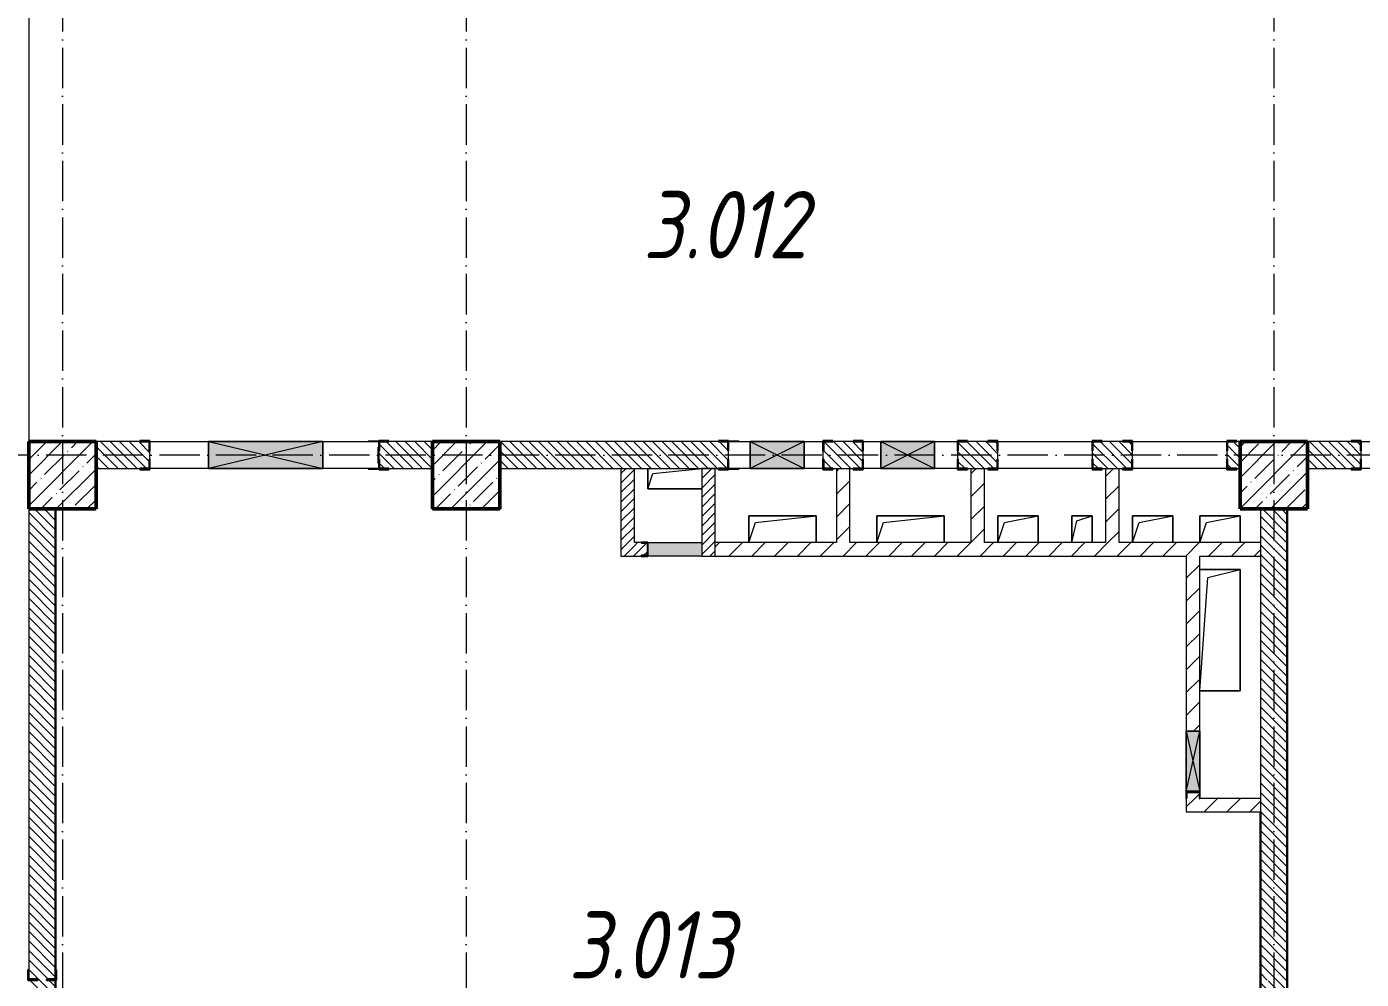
# Model space of a CAD drawing. Header units: millimetres. Extents: x -213536 to 1564669, y -45299 to 942238.
# Drawn here: x 594956 to 604871, y 345468 to 352545 of the extents above; entities that cross this region are included whole.
import ezdxf

# ---------------------------------------------------------------- set-up
doc = ezdxf.new("R2010")
doc.units = ezdxf.units.MM
doc.linetypes.add('50_200_ШТРИХ_1Т_ш5_п1_п1_', pattern=[700, 500, -100, 0, -100])
for name, color, linetype, lineweight in [('2.4) ПГП вычит ЖБбалки 0.4 м -', 24, 'Continuous', 30), ('A-DETL-GENF-OTLN', 7, 'Continuous', 9), ('A-FLOR-____-OTLN', 7, 'Continuous', 9), ('A-GENM-____-MCUT', 7, 'Continuous', 25), ('A-GENM-____-OTLN', 7, 'Continuous', 9), ('A-GENM-____-OTLN-1', 7, 'Continuous', 25), ('A-GLAZ-____-OTLN', 7, 'Continuous', 9), ('A-WALL-____-MCUT', 7, 'Continuous', 13), ('A-WALL-____-PATT-1', 7, 'Continuous', 9), ('A-WALL-FNSH-MCUT-1', 7, 'Continuous', 9), ('I-WALL-____-OTLN', 7, 'Continuous', 9), ('S-COLS-____-MCUT', 7, 'Continuous', 50), ('S-COLS-____-OTLN', 7, 'Continuous', 9), ('S-GRID-____-OTLN-1', 7, '50_200_ШТРИХ_1Т_ш5_п1_п1_', 9), ('Марки помещений', 7, 'Continuous', 9)]:
    doc.layers.add(name, color=color, linetype=linetype, lineweight=lineweight)
doc.styles.add('ISOCPEUR_I_2', font='isocpeui.ttf', dxfattribs={"width": 0.85, "height": 2.3})
pattern_1 = [(135, (549721.475, 286281.11), (-35.35534, -35.35534), [])]
pattern_2 = [(45, (549721.47, 286281.11), (-84.85281, 84.85281), [])]
pattern_3 = [(45, (549721.475, 286281.11), (-35.35534, 35.35534), [])]

# ---------------------------------------------------------------- blocks, each defined once
blk = doc.blocks.new('BSC_Колонна _Прямоугольная - 500х500-V19-АР1_План отверстий 3 этажа в осях 1-64_Ю-ЯЯ')
at = {"layer": 'S-COLS-____-OTLN'}
h = blk.add_hatch(dxfattribs=at)
h.set_pattern_fill('FP_26', color=256, style=0, pattern_type=2)
h.set_pattern_definition([(45, (-54500, -62931.04), (-114.04925, 114.04925), []), (45, (-54385.95, -62931.04), (-114.04925, 114.04925), [201.613, -40.323, 3.353, -36.97])])
h.paths.add_polyline_path([(-250, -250), (250, -250), (250, 250), (-250, 250)], flags=0)
at = {"layer": 'S-COLS-____-MCUT'}
for p, q in [((250, 250), (-250, 250)), ((-250, 250), (-250, -250)), ((250, -250), (250, 250)), ((-250, -250), (250, -250))]:
    blk.add_line(p, q, dxfattribs=at)
blk = doc.blocks.new('BSC_Колонна _Прямоугольная - 500х500-V47-АР1_План отверстий 3 этажа в осях 1-64_Ю-ЯЯ')
at = {"layer": 'S-COLS-____-OTLN'}
h = blk.add_hatch(dxfattribs=at)
h.set_pattern_fill('FP_55', color=256, style=0, pattern_type=2)
h.set_pattern_definition([(45, (-48500, -62931.04), (-114.04925, 114.04925), []), (45, (-48385.95, -62931.04), (-114.04925, 114.04925), [201.613, -40.323, 3.353, -36.97])])
h.paths.add_polyline_path([(-250, -250), (250, -250), (250, 250), (-250, 250)], flags=0)
at = {"layer": 'S-COLS-____-MCUT'}
for p, q in [((250, 250), (-250, 250)), ((-250, 250), (-250, -250)), ((250, -250), (250, 250)), ((-250, -250), (250, -250))]:
    blk.add_line(p, q, dxfattribs=at)
blk = doc.blocks.new('BSC_Колонна _Прямоугольная - 500х500-V73-АР1_План отверстий 3 этажа в осях 1-64_Ю-ЯЯ')
at = {"layer": 'S-COLS-____-OTLN'}
h = blk.add_hatch(dxfattribs=at)
h.set_pattern_fill('FP_82', color=256, style=0, pattern_type=2)
h.set_pattern_definition([(45, (-45500, -62931.04), (-114.04925, 114.04925), []), (45, (-45385.95, -62931.04), (-114.04925, 114.04925), [201.613, -40.323, 3.353, -36.97])])
h.paths.add_polyline_path([(-250, -250), (250, -250), (250, 250), (-250, 250)], flags=0)
at = {"layer": 'S-COLS-____-MCUT'}
for p, q in [((250, 250), (-250, 250)), ((-250, 250), (-250, -250)), ((250, -250), (250, 250)), ((-250, -250), (250, -250))]:
    blk.add_line(p, q, dxfattribs=at)
blk = doc.blocks.new('154_Стойка_СКБ_Уголок - СМ-2180_200-28268025-АР1_План отверстий 3 этажа в осях 1-64_Ю-ЯЯ')
at = {"layer": 'A-GENM-____-MCUT'}
for p, q in [((125, 156), (125, 81)), ((200, 156), (125, 156)), ((131, 81), (131, 150)), ((131, 150), (200, 150)), ((200, 150), (200, 156)), ((125, 81), (131, 81)), ((131, 19), (125, 19)), ((125, 19), (125, -56)), ((131, -50), (131, 19)), ((125, -56), (200, -56)), ((200, -50), (131, -50)), ((200, -56), (200, -50))]:
    blk.add_line(p, q, dxfattribs=at)
blk = doc.blocks.new('Стойка_Влож_Уголок_Опорный - Уголок-28213941-АР1_План отверстий 3 этажа в осях 1-64_Ю-ЯЯ')
at = {"layer": 'A-GENM-____-OTLN'}
for p, q in [((-212, -6), (-212, 0)), ((0, 0), (0, -6)), ((-212, -75), (-212, -6)), ((-212, -6), (-206, -6)), ((-212, -75), (-206, -75)), ((-6, -6), (0, -6)), ((-6, -75), (0, -75)), ((0, -6), (0, -75))]:
    blk.add_line(p, q, dxfattribs=at)
blk = doc.blocks.new('Фахверк_СКБ_Уголок - 200_3960_зеркало-28268689-АР1_План отверстий 3 этажа в осях 1-64_Ю-ЯЯ')
at = {"layer": 'A-GENM-____-MCUT'}
for p, q in [((200, 156), (125, 156)), ((125, 156), (125, 81)), ((131, 81), (131, 150)), ((131, 150), (200, 150)), ((200, 150), (200, 156)), ((125, 81), (131, 81)), ((131, 19), (125, 19)), ((125, 19), (125, -56)), ((131, -50), (131, 19)), ((125, -56), (200, -56)), ((200, -50), (131, -50)), ((200, -56), (200, -50))]:
    blk.add_line(p, q, dxfattribs=at)
blk = doc.blocks.new('Фахверк_СКБ_Уголок - 200_3960-28268576-АР1_План отверстий 3 этажа в осях 1-64_Ю-ЯЯ')
at = {"layer": 'A-GENM-____-MCUT'}
for p, q in [((200, 156), (125, 156)), ((125, 156), (125, 81)), ((131, 81), (131, 150)), ((131, 150), (200, 150)), ((200, 150), (200, 156)), ((125, 81), (131, 81)), ((131, 19), (125, 19)), ((125, 19), (125, -56)), ((131, -50), (131, 19)), ((125, -56), (200, -56)), ((200, -50), (131, -50)), ((200, -56), (200, -50))]:
    blk.add_line(p, q, dxfattribs=at)
blk = doc.blocks.new('154_Стойка_СКБ_Уголок - СМ-2480_200-28346303-АР1_План отверстий 3 этажа в осях 1-64_Ю-ЯЯ')
at = {"layer": 'A-GENM-____-MCUT'}
for p, q in [((125, 156), (125, 81)), ((200, 156), (125, 156)), ((131, 81), (131, 150)), ((131, 150), (200, 150)), ((200, 150), (200, 156)), ((125, 81), (131, 81)), ((131, 19), (125, 19)), ((125, 19), (125, -56)), ((131, -50), (131, 19)), ((125, -56), (200, -56)), ((200, -50), (131, -50)), ((200, -56), (200, -50))]:
    blk.add_line(p, q, dxfattribs=at)
blk = doc.blocks.new('Стойка_Влож_Полоса боковая - Полоса-V164-АР1_План отверстий 3 этажа в осях 1-64_Ю-ЯЯ')
at = {"layer": 'A-GENM-____-OTLN'}
for p, q in [((-5, 60), (0, 60)), ((-5, -60), (-5, 60)), ((0, 31), (0, -31)), ((0, -60), (-5, -60))]:
    blk.add_line(p, q, dxfattribs=at)
blk = doc.blocks.new('Фахверк_СКБ_Уголок - 200_3550-28187522-АР1_План отверстий 3 этажа в осях 1-64_Ю-ЯЯ')
at = {"layer": 'A-GENM-____-MCUT'}
for p, q in [((125, 156), (50, 156)), ((50, 156), (50, 150)), ((50, 150), (119, 150)), ((119, 150), (119, 81)), ((125, 81), (125, 156)), ((119, 81), (125, 81)), ((125, 19), (119, 19)), ((119, 19), (119, -50)), ((125, -56), (125, 19)), ((119, -50), (50, -50)), ((50, -50), (50, -56)), ((50, -56), (125, -56))]:
    blk.add_line(p, q, dxfattribs=at)
blk = doc.blocks.new('AR_Отверстие Ниша - Лючок-32405342-АР1_План отверстий 3 этажа в осях 1-64_Ю-ЯЯ')
at = {"layer": 'A-GLAZ-____-OTLN'}
blk.add_hatch(color=256, dxfattribs=at).paths.add_polyline_path([(-200, 50), (-200, -50), (200, -50), (200, 50)], flags=0)
for p, q in [((-200, 50), (200, 50)), ((-200, -50), (-200, 50)), ((200, -50), (-200, -50))]:
    blk.add_line(p, q, dxfattribs=at)
blk = doc.blocks.new('154_Фахверк_СКБ_Швеллер - Тип_100_3960-28331862-АР1_План отверстий 3 этажа в осях 1-64_Ю-ЯЯ')
at = {"layer": 'A-GENM-____-MCUT'}
for p, q in [((175, 50), (125, 50)), ((125, 50), (125, -50)), ((128, 47), (175, 47)), ((128, -47), (128, 47)), ((175, 47), (175, 50)), ((125, -50), (175, -50)), ((175, -47), (128, -47)), ((175, -50), (175, -47))]:
    blk.add_line(p, q, dxfattribs=at)
blk = doc.blocks.new('AR_Отверстие прямоугольное _в плите_ - AR_Отверстие прямоугольное _в плите_-V165-АР1_План отверстий 3 этажа в осях 1-64_Ю-ЯЯ')
at = {"layer": 'A-GENM-____-OTLN'}
for p, q in [((250, 100), (-250, 100)), ((-250, 100), (-250, -100)), ((-200, 50), (250, 100)), ((250, -100), (250, 100)), ((-250, -100), (-200, 50))]:
    blk.add_line(p, q, dxfattribs=at)
blk = doc.blocks.new('AR_Отверстие прямоугольное _в плите_ - AR_Отверстие прямоугольное _в плите_-30423629-АР1_План отверстий 3 этажа в осях 1-64_Ю-ЯЯ')
at = {"layer": 'A-GENM-____-OTLN'}
for p, q in [((150, 100), (-150, 100)), ((-150, 100), (-150, -100)), ((-100, 50), (150, 100)), ((150, -100), (150, 100)), ((-150, -100), (-100, 50))]:
    blk.add_line(p, q, dxfattribs=at)
blk = doc.blocks.new('AR_Отверстие прямоугольное _в плите_ - AR_Отверстие прямоугольное _в плите_-30423631-АР1_План отверстий 3 этажа в осях 1-64_Ю-ЯЯ')
at = {"layer": 'A-GENM-____-OTLN'}
for p, q in [((75, 100), (-75, 100)), ((-75, 100), (-75, -100)), ((-37.5, 62.5), (75, 100)), ((75, -100), (75, 100)), ((-75, -100), (-37.5, 62.5))]:
    blk.add_line(p, q, dxfattribs=at)
blk = doc.blocks.new('AR_Отверстие прямоугольное _в плите_ - AR_Отверстие прямоугольное _в плите_-V166-АР1_План отверстий 3 этажа в осях 1-64_Ю-ЯЯ')
at = {"layer": 'A-GENM-____-OTLN'}
for p, q in [((-200, 75), (-200, -75)), ((-200, -75), (-162.5, 37.5)), ((-162.5, 37.5), (200, 75)), ((-200, -75), (200, -75))]:
    blk.add_line(p, q, dxfattribs=at)
blk = doc.blocks.new('AR_Отверстие прямоугольное _в плите_ - AR_Отверстие прямоугольное _в плите_-30552588-АР1_План отверстий 3 этажа в осях 1-64_Ю-ЯЯ')
at = {"layer": 'A-GENM-____-OTLN'}
for p, q in [((150, 450), (-150, 450)), ((-90, 390), (150, 450)), ((150, -450), (150, 450)), ((-150, -450), (-90, 390)), ((-150, -450), (150, -450))]:
    blk.add_line(p, q, dxfattribs=at)
blk = doc.blocks.new('AR_Отверстие прямоугольное _в стене_ - AR_Отверстие прямоугольное _в стене__ЭОМ-36421304-АР1_План отверстий 3 этажа в осях 1-64_Ю-ЯЯ')
at = {"layer": 'A-GLAZ-____-OTLN'}
blk.add_hatch(color=256, dxfattribs=at).paths.add_polyline_path([(200, -100), (200, 100), (-200, 100), (-200, -100)], flags=0)
at = {"layer": 'A-DETL-GENF-OTLN'}
for p, q in [((-200, -100), (-200, 100)), ((-200, 100), (200, 100)), ((200, 100), (-200, -100)), ((-200, 100), (200, -100)), ((200, 100), (-200, 100)), ((-200, 100), (-200, -100)), ((200, 100), (200, -100)), ((200, -100), (200, 100)), ((200, -100), (-200, -100)), ((-200, -100), (200, -100))]:
    blk.add_line(p, q, dxfattribs=at)
blk = doc.blocks.new('AR_Отверстие прямоугольное _в стене_ - AR_Отверстие прямоугольное _в стене__ЭОМ-36415555-АР1_План отверстий 3 этажа в осях 1-64_Ю-ЯЯ')
at = {"layer": 'A-GLAZ-____-OTLN'}
blk.add_hatch(color=256, dxfattribs=at).paths.add_polyline_path([(200, -100), (200, 100), (-200, 100), (-200, -100)], flags=0)
at = {"layer": 'A-DETL-GENF-OTLN'}
for p, q in [((-200, -100), (-200, 100)), ((-200, 100), (200, 100)), ((200, 100), (-200, -100)), ((-200, 100), (200, -100)), ((200, 100), (-200, 100)), ((-200, 100), (-200, -100)), ((200, 100), (200, -100)), ((200, -100), (200, 100)), ((200, -100), (-200, -100)), ((-200, -100), (200, -100))]:
    blk.add_line(p, q, dxfattribs=at)
blk = doc.blocks.new('AR_Отверстие прямоугольное _в стене_ - AR_Отверстие прямоугольное _в стене__ОВ-36928954-АР1_План отверстий 3 этажа в осях 1-64_Ю-ЯЯ')
at = {"layer": 'A-GLAZ-____-OTLN'}
blk.add_hatch(color=256, dxfattribs=at).paths.add_polyline_path([(-225, 50), (-225, -50), (225, -50), (225, 50)], flags=0)
at = {"layer": 'A-DETL-GENF-OTLN'}
for p, q in [((-225, 50), (225, 50)), ((225, 50), (-225, -50)), ((-225, 50), (225, -50)), ((225, 50), (-225, 50)), ((225, 50), (225, -50)), ((225, -50), (225, 50)), ((225, -50), (-225, -50)), ((-225, -50), (225, -50))]:
    blk.add_line(p, q, dxfattribs=at)
blk = doc.blocks.new('AR_Отверстие прямоугольное _в стене_ - AR_Отверстие прямоугольное _в стене__ОВ-36927705-АР1_План отверстий 3 этажа в осях 1-64_Ю-ЯЯ')
at = {"layer": 'A-GLAZ-____-OTLN'}
blk.add_hatch(color=256, dxfattribs=at).paths.add_polyline_path([(425, -100), (425, 100), (-425, 100), (-425, -100)], flags=0)
at = {"layer": 'A-DETL-GENF-OTLN'}
for p, q in [((-425, -100), (-425, 100)), ((-425, 100), (425, 100)), ((425, 100), (-425, -100)), ((-425, 100), (425, -100)), ((425, 100), (-425, 100)), ((-425, 100), (-425, -100)), ((425, 100), (425, -100)), ((425, -100), (425, 100)), ((425, -100), (-425, -100)), ((-425, -100), (425, -100))]:
    blk.add_line(p, q, dxfattribs=at)
blk = doc.blocks.new('154_Фахверк_СКБ_Швеллер - Тип_100_3960_зеркало-36793856-АР1_План отверстий 3 этажа в осях 1-64_Ю-ЯЯ')
at = {"layer": 'A-GENM-____-MCUT'}
for p, q in [((175, 50), (125, 50)), ((125, 50), (125, -50)), ((128, 47), (175, 47)), ((128, -47), (128, 47)), ((175, 47), (175, 50)), ((125, -50), (175, -50)), ((175, -47), (128, -47)), ((175, -50), (175, -47))]:
    blk.add_line(p, q, dxfattribs=at)

msp = doc.modelspace()

# ---------------------------------------------------------------- hatches: boundary and pattern name
at = {"layer": 'A-WALL-____-PATT-1'}
h = msp.add_hatch(dxfattribs=at)
h.set_pattern_fill('FP_9', color=256, style=0, pattern_type=2)
h.set_pattern_definition(pattern_1)
h.paths.add_polyline_path([(595471.5, 349262.2), (595865.5, 349262.2), (595865.5, 349331.2), (595871.5, 349331.2), (595871.5, 349393.2), (595865.5, 349393.2), (595865.5, 349462.2), (595471.5, 349462.2)], flags=0)
h.paths.add_polyline_path([(597577.5, 349262.2), (597971.5, 349262.2), (597971.5, 349462.2), (597577.5, 349462.2), (597577.5, 349393.2), (597571.5, 349393.2), (597571.5, 349331.2), (597577.5, 349331.2), (597577.5, 349302.2)], flags=0)
h = msp.add_hatch(dxfattribs=at)
h.set_pattern_fill('FP_9', color=256, style=0, pattern_type=2)
h.set_pattern_definition(pattern_1)
h.paths.add_polyline_path([(603946.5, 349262.2), (603971.5, 349262.2), (603971.5, 349462.2), (603877.5, 349462.2), (603877.5, 349393.2), (603871.5, 349393.2), (603871.5, 349331.2), (603877.5, 349331.2), (603877.5, 349262.2)], flags=0)
h.paths.add_polyline_path([(601096.5, 349262.2), (601165.5, 349262.2), (601165.5, 349331.2), (601171.5, 349331.2), (601171.5, 349393.2), (601165.5, 349393.2), (601165.5, 349462.2), (600877.5, 349462.2), (600877.5, 349393.2), (600871.5, 349393.2), (600871.5, 349331.2), (600877.5, 349331.2), (600877.5, 349262.2), (600963.9, 349262.2)], flags=0)
h.paths.add_polyline_path([(603165.5, 349262.2), (603165.5, 349331.2), (603171.5, 349331.2), (603171.5, 349393.2), (603165.5, 349393.2), (603165.5, 349462.2), (602877.5, 349462.2), (602877.5, 349393.2), (602871.5, 349393.2), (602871.5, 349331.2), (602877.5, 349331.2), (602877.5, 349262.2), (603096.5, 349262.2)], flags=0)
h.paths.add_polyline_path([(600165.5, 349262.2), (600165.5, 349331.2), (600171.5, 349331.2), (600171.5, 349393.2), (600165.5, 349393.2), (600165.5, 349462.2), (598471.5, 349462.2), (598471.5, 349262.2), (600096.5, 349262.2)], flags=0)
h.paths.add_polyline_path([(602096.5, 349262.2), (602165.5, 349262.2), (602165.5, 349331.2), (602171.5, 349331.2), (602171.5, 349393.2), (602165.5, 349393.2), (602165.5, 349462.2), (601877.5, 349462.2), (601877.5, 349393.2), (601871.5, 349393.2), (601871.5, 349331.2), (601877.5, 349331.2), (601877.5, 349262.2), (601946.5, 349262.2)], flags=0)
h = msp.add_hatch(dxfattribs=at)
h.set_pattern_fill('FP_9', color=256, style=0, pattern_type=2)
h.set_pattern_definition(pattern_1)
h.paths.add_polyline_path([(606577.5, 349262.2), (606971.5, 349262.2), (606971.5, 349462.2), (606577.5, 349462.2), (606577.5, 349393.2), (606571.5, 349393.2), (606571.5, 349331.2), (606577.5, 349331.2), (606577.5, 349302.2)], flags=0)
h.paths.add_polyline_path([(604498.8, 349262.2), (604865.5, 349262.2), (604865.5, 349331.2), (604871.5, 349331.2), (604871.5, 349393.2), (604865.5, 349393.2), (604865.5, 349462.2), (604471.5, 349462.2), (604471.5, 349262.2)], flags=0)
h = msp.add_hatch(dxfattribs=at)
h.set_pattern_fill('FP_8', color=256, style=0, pattern_type=2)
h.set_pattern_definition(pattern_3)
h.paths.add_polyline_path([(599471.5, 348612.2), (599471.5, 349262.2), (599371.5, 349262.2), (599371.5, 348612.2)], flags=0)
h = msp.add_hatch(dxfattribs=at)
h.set_pattern_fill('FP_8', color=256, style=0, pattern_type=2)
h.set_pattern_definition(pattern_3)
h.paths.add_polyline_path([(600071.5, 348612.2), (600071.5, 349262.2), (599971.5, 349262.2), (599971.5, 348612.2)], flags=0)
h = msp.add_hatch(dxfattribs=at)
h.set_pattern_fill('FP_7', color=256, style=0, pattern_type=2)
h.set_pattern_definition(pattern_2)
h.paths.add_polyline_path([(601071.5, 348712.2), (601071.5, 349262.2), (600971.5, 349262.2), (600971.5, 348712.2)], flags=0)
h = msp.add_hatch(dxfattribs=at)
h.set_pattern_fill('FP_7', color=256, style=0, pattern_type=2)
h.set_pattern_definition(pattern_2)
h.paths.add_polyline_path([(602071.5, 348712.2), (602071.5, 349262.2), (601971.5, 349262.2), (601971.5, 348712.2)], flags=0)
h = msp.add_hatch(dxfattribs=at)
h.set_pattern_fill('FP_7', color=256, style=0, pattern_type=2)
h.set_pattern_definition(pattern_2)
h.paths.add_polyline_path([(603071.5, 348712.2), (603071.5, 349262.2), (602971.5, 349262.2), (602971.5, 348712.2)], flags=0)
h = msp.add_hatch(dxfattribs=at)
h.set_pattern_fill('FP_9', color=256, style=0, pattern_type=2)
h.set_pattern_definition(pattern_1)
h.paths.add_polyline_path([(594971.5, 341962.2), (595171.5, 341962.2), (595171.5, 345462.2), (595102.5, 345462.2), (595102.5, 345468.2), (595171.5, 345468.2), (595171.5, 348962.2), (594971.5, 348962.2), (594971.5, 345468.2), (595040.5, 345468.2), (595040.5, 345462.2), (594971.5, 345462.2), (594971.5, 343504.6)], flags=0)
h = msp.add_hatch(dxfattribs=at)
h.set_pattern_fill('FP_9', color=256, style=0, pattern_type=2)
h.set_pattern_definition(pattern_1)
h.paths.add_polyline_path([(604321.5, 341962.2), (604321.5, 345456.2), (604252.5, 345456.2), (604252.5, 345462.2), (604321.5, 345462.2), (604321.5, 348962.2), (604121.5, 348962.2), (604121.5, 345462.2), (604190.5, 345462.2), (604190.5, 345456.2), (604121.5, 345456.2), (604121.5, 341962.2)], flags=0)
h = msp.add_hatch(dxfattribs=at)
h.set_pattern_fill('FP_8', color=256, style=0, pattern_type=2)
h.set_pattern_definition(pattern_3)
h.paths.add_polyline_path([(599521.5, 348612.2), (599521.5, 348615.2), (599568.5, 348615.2), (599568.5, 348709.2), (599521.5, 348709.2), (599521.5, 348712.2), (599471.5, 348712.2), (599471.5, 348612.2)], flags=0)
h = msp.add_hatch(dxfattribs=at)
h.set_pattern_fill('FP_7', color=256, style=0, pattern_type=2)
h.set_pattern_definition(pattern_2)
h.paths.add_polyline_path([(603671.5, 348612.2), (604121.5, 348612.2), (604121.5, 348712.2), (600071.5, 348712.2), (600071.5, 348612.2), (603615.1, 348612.2)], flags=0)
h = msp.add_hatch(dxfattribs=at)
h.set_pattern_fill('FP_7', color=256, style=0, pattern_type=2)
h.set_pattern_definition(pattern_2)
h.paths.add_polyline_path([(603668.5, 346812.2), (603668.5, 346859.2), (603574.5, 346859.2), (603574.5, 346812.2), (603621.5, 346812.2)], flags=0)
h.paths.add_polyline_path([(603571.5, 347312.2), (603671.5, 347312.2), (603671.5, 348612.2), (603571.5, 348612.2), (603571.5, 348348)], flags=0)
h = msp.add_hatch(dxfattribs=at)
h.set_pattern_fill('FP_7', color=256, style=0, pattern_type=2)
h.set_pattern_definition(pattern_2)
h.paths.add_polyline_path([(603571.5, 346712.2), (604121.5, 346712.2), (604121.5, 346812.2), (603571.5, 346812.2), (603571.5, 346733.5)], flags=0)

# ---------------------------------------------------------------- linework, layer by layer
at = {"color": 2, "lineweight": 30}
for points in [[(597971.5, 349462.2), (598471.5, 349462.2)], [(603971.5, 349462.2), (604471.5, 349462.2)], [(597971.5, 349262.2), (597971.5, 348962.2), (598471.5, 348962.2), (598471.5, 349262.2)]]:
    msp.add_lwpolyline(points, dxfattribs=at)
at = {"layer": '2.4) ПГП вычит ЖБбалки 0.4 м -'}
for points in [[(595171.5, 341962.2), (595171.5, 348962.2)], [(604321.5, 348962.2), (604321.5, 341962.2)], [(604121.5, 346712.2), (604121.5, 341962.2)]]:
    msp.add_lwpolyline(points, dxfattribs=at)
at = {"layer": 'A-FLOR-____-OTLN'}
for p, q in [((594971.5, 353562.2), (594971.5, 349462.2)), ((599571.5, 349112.2), (599571.5, 349262.2)), ((599971.5, 349112.2), (599571.5, 349112.2)), ((600321.5, 348912.2), (600821.5, 348912.2)), ((600321.5, 348712.2), (600321.5, 348912.2)), ((600821.5, 348912.2), (600821.5, 348712.2)), ((601271.5, 348912.2), (601771.5, 348912.2)), ((601271.5, 348712.2), (601271.5, 348912.2)), ((601771.5, 348912.2), (601771.5, 348712.2)), ((602171.5, 348912.2), (602471.5, 348912.2)), ((602171.5, 348712.2), (602171.5, 348912.2)), ((602471.5, 348912.2), (602471.5, 348712.2)), ((602721.5, 348912.2), (602871.5, 348912.2)), ((602721.5, 348712.2), (602721.5, 348912.2)), ((602871.5, 348912.2), (602871.5, 348712.2)), ((603171.5, 348912.2), (603471.5, 348912.2)), ((603171.5, 348712.2), (603171.5, 348912.2)), ((603471.5, 348912.2), (603471.5, 348712.2)), ((603671.5, 348912.2), (603971.5, 348912.2)), ((603671.5, 348712.2), (603671.5, 348912.2)), ((603971.5, 348912.2), (603971.5, 348712.2)), ((603671.5, 348512.2), (603971.5, 348512.2)), ((603971.5, 348512.2), (603971.5, 347612.2)), ((603971.5, 347612.2), (603671.5, 347612.2))]:
    msp.add_line(p, q, dxfattribs=at)
at = {"layer": 'A-WALL-____-MCUT'}
for p, q in [((595796.5, 349462.2), (595471.5, 349462.2)), ((597971.5, 349462.2), (597646.5, 349462.2)), ((600096.5, 349462.2), (598471.5, 349462.2)), ((601096.5, 349462.2), (600946.5, 349462.2)), ((602096.5, 349462.2), (601946.5, 349462.2)), ((603096.5, 349462.2), (602946.5, 349462.2)), ((603971.5, 349462.2), (603946.5, 349462.2)), ((604796.5, 349462.2), (604471.5, 349462.2)), ((595871.5, 349331.2), (595871.5, 349393.2)), ((600171.5, 349331.2), (600171.5, 349393.2)), ((600871.5, 349393.2), (600871.5, 349331.2)), ((601171.5, 349331.2), (601171.5, 349393.2)), ((601871.5, 349393.2), (601871.5, 349331.2)), ((602171.5, 349331.2), (602171.5, 349393.2)), ((602871.5, 349393.2), (602871.5, 349331.2)), ((603171.5, 349331.2), (603171.5, 349393.2)), ((603871.5, 349393.2), (603871.5, 349331.2)), ((604871.5, 349331.2), (604871.5, 349393.2)), ((595471.5, 349262.2), (595796.5, 349262.2)), ((597646.5, 349262.2), (597971.5, 349262.2)), ((598471.5, 349262.2), (600096.5, 349262.2)), ((600946.5, 349262.2), (601096.5, 349262.2)), ((601946.5, 349262.2), (602096.5, 349262.2)), ((602946.5, 349262.2), (603096.5, 349262.2)), ((603946.5, 349262.2), (603971.5, 349262.2)), ((604471.5, 349262.2), (604796.5, 349262.2)), ((594971.5, 348962.2), (594971.5, 345537.2)), ((595171.5, 345537.2), (595171.5, 348962.2)), ((604121.5, 348962.2), (604121.5, 345462.2)), ((604321.5, 345462.2), (604321.5, 348962.2))]:
    msp.add_line(p, q, dxfattribs=at)
at = {"layer": 'A-WALL-FNSH-MCUT-1'}
for p, q in [((599371.5, 349262.2), (599371.5, 348612.2)), ((599471.5, 348712.2), (599471.5, 349262.2)), ((600071.5, 349262.2), (599971.5, 349262.2)), ((599971.5, 349262.2), (599971.5, 348712.2)), ((600071.5, 348612.2), (600071.5, 349262.2)), ((600971.5, 349262.2), (600971.5, 348712.2)), ((601071.5, 348712.2), (601071.5, 349262.2)), ((601971.5, 349262.2), (601971.5, 348712.2)), ((602071.5, 348712.2), (602071.5, 349262.2)), ((602971.5, 349262.2), (602971.5, 348712.2)), ((603071.5, 348712.2), (603071.5, 349262.2)), ((599521.5, 348712.2), (599471.5, 348712.2)), ((600971.5, 348712.2), (600071.5, 348712.2)), ((601971.5, 348712.2), (601071.5, 348712.2)), ((602971.5, 348712.2), (602071.5, 348712.2)), ((604121.5, 348712.2), (603071.5, 348712.2)), ((599371.5, 348612.2), (599521.5, 348612.2)), ((599971.5, 348612.2), (603571.5, 348612.2)), ((603571.5, 348612.2), (603571.5, 347312.2)), ((603671.5, 347312.2), (603671.5, 348612.2)), ((603671.5, 348612.2), (604121.5, 348612.2)), ((603571.5, 346812.2), (603571.5, 346712.2)), ((604121.5, 346812.2), (603671.5, 346812.2)), ((603571.5, 346712.2), (604121.5, 346712.2))]:
    msp.add_line(p, q, dxfattribs=at)
at = {"layer": 'I-WALL-____-OTLN'}
for p, q in [((595871.5, 349462.2), (596306.5, 349462.2)), ((597156.5, 349462.2), (597571.5, 349462.2)), ((600171.5, 349462.2), (600331.5, 349462.2)), ((600731.5, 349462.2), (600871.5, 349462.2)), ((601171.5, 349462.2), (601301.5, 349462.2)), ((601701.5, 349462.2), (601871.5, 349462.2)), ((602171.5, 349462.2), (602871.5, 349462.2)), ((603171.5, 349462.2), (603871.5, 349462.2)), ((604871.5, 349462.2), (605221.5, 349462.2)), ((596306.5, 349262.2), (595871.5, 349262.2)), ((597571.5, 349262.2), (597156.5, 349262.2)), ((600331.5, 349262.2), (600171.5, 349262.2)), ((600871.5, 349262.2), (600731.5, 349262.2)), ((601301.5, 349262.2), (601171.5, 349262.2)), ((601871.5, 349262.2), (601701.5, 349262.2)), ((602871.5, 349262.2), (602171.5, 349262.2)), ((603871.5, 349262.2), (603171.5, 349262.2)), ((605221.5, 349262.2), (604871.5, 349262.2))]:
    msp.add_line(p, q, dxfattribs=at)
at = {"layer": 'S-GRID-____-OTLN-1', "color": 251, "ltscale": 0.6, "true_color": 0x636466}
for p, q in [((595221.5, 377174), (595221.5, 339172.7)), ((598221.5, 377174), (598221.5, 339172.7)), ((604221.5, 377174), (604221.5, 339172.7)), ((653795.9, 349362.2), (545052.7, 349362.2))]:
    msp.add_line(p, q, dxfattribs=at)

# ---------------------------------------------------------------- block references
at = {"layer": 'A-GENM-____-OTLN'}
for p, rotation in [((597571.5, 349256.2), 269.9999999999996), ((600171.5, 349468.2), 89.99999999999955)]:
    msp.add_blockref('Стойка_Влож_Уголок_Опорный - Уголок-28213941-АР1_План отверстий 3 этажа в осях 1-64_Ю-ЯЯ', p, dxfattribs=dict(at, rotation=rotation))
for name, p in [('Стойка_Влож_Полоса боковая - Полоса-V164-АР1_План отверстий 3 этажа в осях 1-64_Ю-ЯЯ', (597571.5, 349362.2)), ('AR_Отверстие прямоугольное _в плите_ - AR_Отверстие прямоугольное _в плите_-V166-АР1_План отверстий 3 этажа в осях 1-64_Ю-ЯЯ', (599771.5, 349187.2)), ('AR_Отверстие прямоугольное _в плите_ - AR_Отверстие прямоугольное _в плите_-V165-АР1_План отверстий 3 этажа в осях 1-64_Ю-ЯЯ', (600571.5, 348812.2)), ('AR_Отверстие прямоугольное _в плите_ - AR_Отверстие прямоугольное _в плите_-V165-АР1_План отверстий 3 этажа в осях 1-64_Ю-ЯЯ', (601521.5, 348812.2)), ('AR_Отверстие прямоугольное _в плите_ - AR_Отверстие прямоугольное _в плите_-30423629-АР1_План отверстий 3 этажа в осях 1-64_Ю-ЯЯ', (602321.5, 348812.2)), ('AR_Отверстие прямоугольное _в плите_ - AR_Отверстие прямоугольное _в плите_-30423631-АР1_План отверстий 3 этажа в осях 1-64_Ю-ЯЯ', (602796.5, 348812.2)), ('AR_Отверстие прямоугольное _в плите_ - AR_Отверстие прямоугольное _в плите_-30423629-АР1_План отверстий 3 этажа в осях 1-64_Ю-ЯЯ', (603321.5, 348812.2)), ('AR_Отверстие прямоугольное _в плите_ - AR_Отверстие прямоугольное _в плите_-30423629-АР1_План отверстий 3 этажа в осях 1-64_Ю-ЯЯ', (603821.5, 348812.2)), ('AR_Отверстие прямоугольное _в плите_ - AR_Отверстие прямоугольное _в плите_-30552588-АР1_План отверстий 3 этажа в осях 1-64_Ю-ЯЯ', (603821.5, 348062.2))]:
    msp.add_blockref(name, p, dxfattribs=at)
at = {"layer": 'A-GENM-____-OTLN-1'}
for name, p, rotation in [('Фахверк_СКБ_Уголок - 200_3960-28268576-АР1_План отверстий 3 этажа в осях 1-64_Ю-ЯЯ', (595996.5, 349412.2), 180), ('154_Стойка_СКБ_Уголок - СМ-2180_200-28268025-АР1_План отверстий 3 этажа в осях 1-64_Ю-ЯЯ', (600296.5, 349412.2), 180), ('Фахверк_СКБ_Уголок - 200_3960-28268576-АР1_План отверстий 3 этажа в осях 1-64_Ю-ЯЯ', (601296.5, 349412.2), 180), ('Фахверк_СКБ_Уголок - 200_3960-28268576-АР1_План отверстий 3 этажа в осях 1-64_Ю-ЯЯ', (602296.5, 349412.2), 180), ('Фахверк_СКБ_Уголок - 200_3960-28268576-АР1_План отверстий 3 этажа в осях 1-64_Ю-ЯЯ', (603296.5, 349412.2), 180), ('Фахверк_СКБ_Уголок - 200_3960-28268576-АР1_План отверстий 3 этажа в осях 1-64_Ю-ЯЯ', (604996.5, 349412.2), 180), ('154_Фахверк_СКБ_Швеллер - Тип_100_3960-28331862-АР1_План отверстий 3 этажа в осях 1-64_Ю-ЯЯ', (599696.5, 348662.2), 180), ('154_Фахверк_СКБ_Швеллер - Тип_100_3960_зеркало-36793856-АР1_План отверстий 3 этажа в осях 1-64_Ю-ЯЯ', (603621.5, 346987.2), 270), ('Фахверк_СКБ_Уголок - 200_3550-28187522-АР1_План отверстий 3 этажа в осях 1-64_Ю-ЯЯ', (595021.5, 345587.2), 269.9999999999999)]:
    msp.add_blockref(name, p, dxfattribs=dict(at, rotation=rotation))
for name, p in [('154_Стойка_СКБ_Уголок - СМ-2480_200-28346303-АР1_План отверстий 3 этажа в осях 1-64_Ю-ЯЯ', (597446.5, 349312.2)), ('Фахверк_СКБ_Уголок - 200_3960_зеркало-28268689-АР1_План отверстий 3 этажа в осях 1-64_Ю-ЯЯ', (600746.5, 349312.2)), ('Фахверк_СКБ_Уголок - 200_3960_зеркало-28268689-АР1_План отверстий 3 этажа в осях 1-64_Ю-ЯЯ', (601746.5, 349312.2)), ('Фахверк_СКБ_Уголок - 200_3960_зеркало-28268689-АР1_План отверстий 3 этажа в осях 1-64_Ю-ЯЯ', (602746.5, 349312.2)), ('Фахверк_СКБ_Уголок - 200_3960_зеркало-28268689-АР1_План отверстий 3 этажа в осях 1-64_Ю-ЯЯ', (603746.5, 349312.2))]:
    msp.add_blockref(name, p, dxfattribs=at)
at = {"layer": 'A-GLAZ-____-OTLN'}
for name, p in [('AR_Отверстие прямоугольное _в стене_ - AR_Отверстие прямоугольное _в стене__ОВ-36927705-АР1_План отверстий 3 этажа в осях 1-64_Ю-ЯЯ', (596731.5, 349362.2)), ('AR_Отверстие прямоугольное _в стене_ - AR_Отверстие прямоугольное _в стене__ЭОМ-36421304-АР1_План отверстий 3 этажа в осях 1-64_Ю-ЯЯ', (600531.5, 349362.2)), ('AR_Отверстие прямоугольное _в стене_ - AR_Отверстие прямоугольное _в стене__ЭОМ-36415555-АР1_План отверстий 3 этажа в осях 1-64_Ю-ЯЯ', (601501.5, 349362.2))]:
    msp.add_blockref(name, p, dxfattribs=at)
for name, p, rotation in [('AR_Отверстие Ниша - Лючок-32405342-АР1_План отверстий 3 этажа в осях 1-64_Ю-ЯЯ', (599771.5, 348662.2), 180), ('AR_Отверстие прямоугольное _в стене_ - AR_Отверстие прямоугольное _в стене__ОВ-36928954-АР1_План отверстий 3 этажа в осях 1-64_Ю-ЯЯ', (603621.5, 347087.2), 90)]:
    msp.add_blockref(name, p, dxfattribs=dict(at, rotation=rotation))
at = {"layer": 'S-COLS-____-OTLN'}
for name, p in [('BSC_Колонна _Прямоугольная - 500х500-V73-АР1_План отверстий 3 этажа в осях 1-64_Ю-ЯЯ', (595221.5, 349212.2)), ('BSC_Колонна _Прямоугольная - 500х500-V47-АР1_План отверстий 3 этажа в осях 1-64_Ю-ЯЯ', (598221.5, 349212.2)), ('BSC_Колонна _Прямоугольная - 500х500-V19-АР1_План отверстий 3 этажа в осях 1-64_Ю-ЯЯ', (604221.5, 349212.2))]:
    msp.add_blockref(name, p, dxfattribs=at)

# ---------------------------------------------------------------- texts
at = {"layer": 'Марки помещений', "char_height": 500, "width": 737.552, "attachment_point": 1, "style": 'ISOCPEUR_I_2'}
for s, insert in [('3.012', (599534.8, 351323.8)), ('3.013', (598981.6, 345973.8))]:
    msp.add_mtext(s, dxfattribs=dict(at, insert=insert))

doc.saveas('drawing.dxf')
